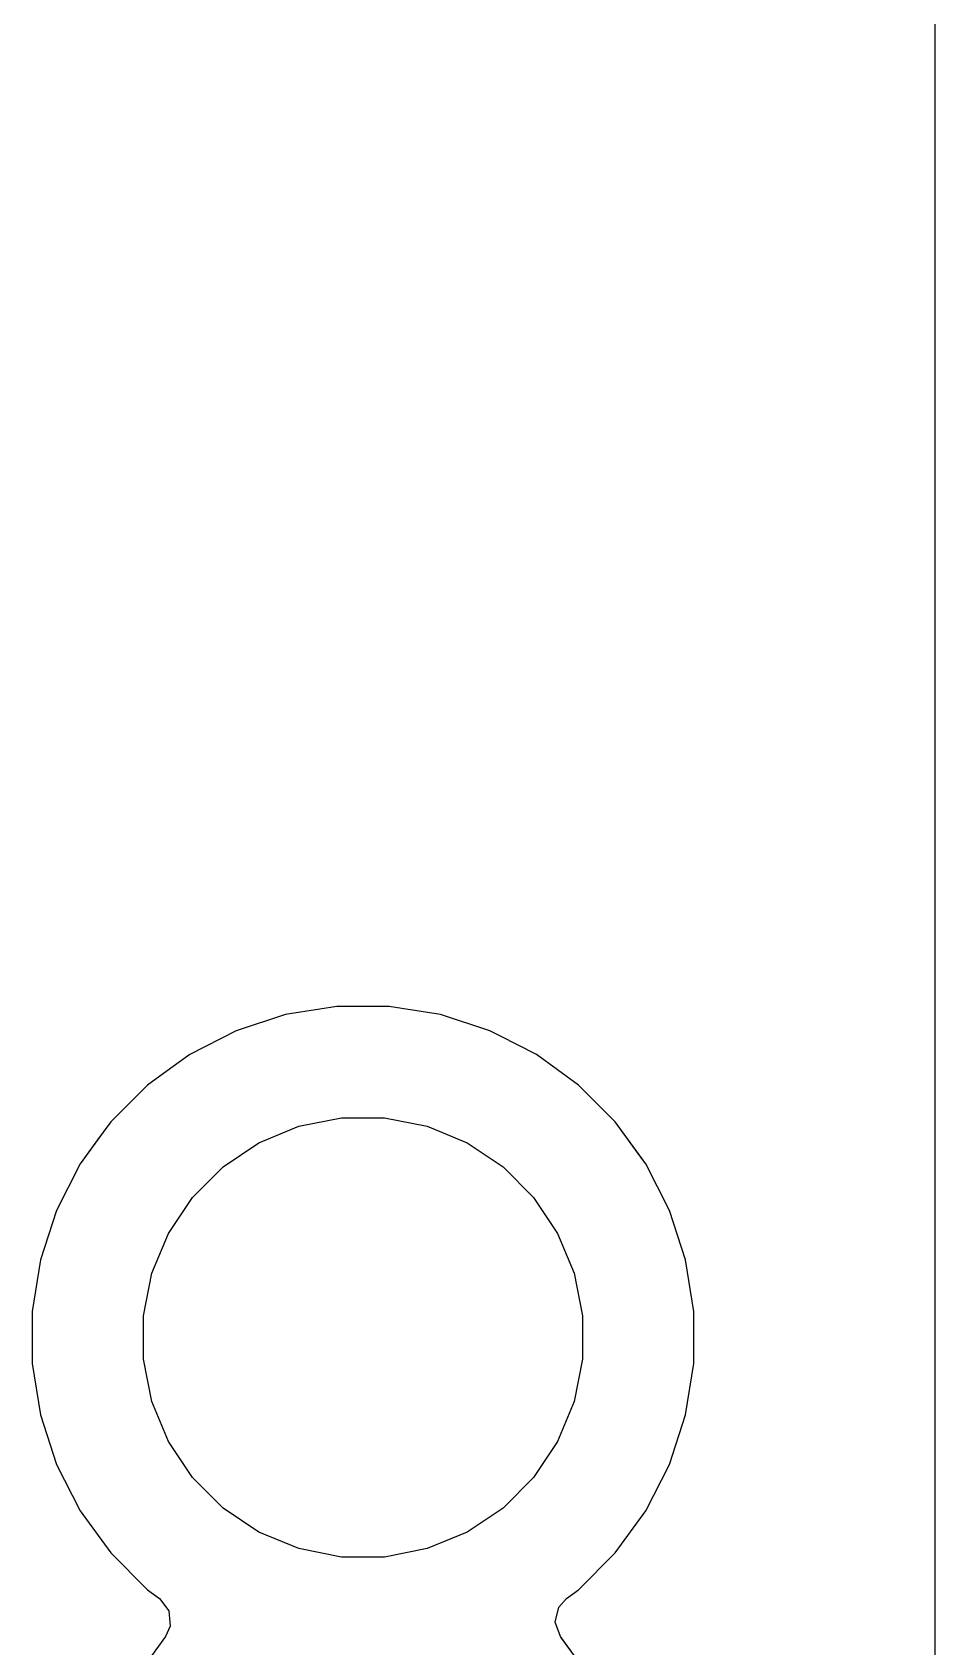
# Model space of a CAD drawing. Header units: inches. Extents: x 6.57 to 9.79, y -8.72 to -3.17.
# Drawn here: x 9.6258 to 9.7874, y -7.1931 to -6.9043 of the extents above; entities that cross this region are included whole.
import ezdxf

# ---------------------------------------------------------------- set-up
doc = ezdxf.new("R2010")
doc.units = ezdxf.units.IN
doc.header["$MEASUREMENT"] = 0
doc.layers.add('In1.Cu', color=91, linetype='CONTINUOUS', true_color=0x7fc87f)

msp = doc.modelspace()

# ---------------------------------------------------------------- linework, layer by layer
at = {"layer": 'In1.Cu', "linetype": 'CONTINUOUS'}
for p, q in [((9.78738, -3.17026), (9.78738, -8.71951)), ((9.78738, -3.17026), (9.78738, -8.71951)), ((9.78738, -3.17026), (9.78738, -8.71951)), ((9.78738, -3.17026), (9.78738, -8.71951)), ((9.67731, -7.07908), (9.67118, -7.08005)), ((9.67731, -7.07908), (9.67118, -7.08005)), ((9.67731, -7.07908), (9.67118, -7.08005)), ((9.67731, -7.07908), (9.67118, -7.08005)), ((9.68038, -7.07859), (9.67731, -7.07908)), ((9.68038, -7.07859), (9.67731, -7.07908)), ((9.68038, -7.07859), (9.67731, -7.07908)), ((9.68038, -7.07859), (9.67731, -7.07908)), ((9.6897, -7.07859), (9.68038, -7.07859)), ((9.6897, -7.07859), (9.68038, -7.07859)), ((9.6897, -7.07859), (9.68038, -7.07859)), ((9.6897, -7.07859), (9.68038, -7.07859)), ((9.692, -7.07896), (9.6897, -7.07859)), ((9.692, -7.07896), (9.6897, -7.07859)), ((9.692, -7.07896), (9.6897, -7.07859)), ((9.692, -7.07896), (9.6897, -7.07859)), ((9.6989, -7.08005), (9.692, -7.07896)), ((9.6989, -7.08005), (9.692, -7.07896)), ((9.6989, -7.08005), (9.692, -7.07896)), ((9.6989, -7.08005), (9.692, -7.07896)), ((9.67118, -7.08005), (9.66231, -7.08293)), ((9.67118, -7.08005), (9.66231, -7.08293)), ((9.67118, -7.08005), (9.66231, -7.08293)), ((9.67118, -7.08005), (9.66231, -7.08293)), ((9.67118, -7.08005), (9.67118, -7.08005)), ((9.67118, -7.08005), (9.67118, -7.08005)), ((9.67118, -7.08005), (9.67118, -7.08005)), ((9.67118, -7.08005), (9.67118, -7.08005)), ((9.70777, -7.08293), (9.6989, -7.08005)), ((9.70777, -7.08293), (9.6989, -7.08005)), ((9.70777, -7.08293), (9.6989, -7.08005)), ((9.70777, -7.08293), (9.6989, -7.08005)), ((9.66231, -7.08293), (9.65401, -7.08716)), ((9.66231, -7.08293), (9.65401, -7.08716)), ((9.66231, -7.08293), (9.65401, -7.08716)), ((9.66231, -7.08293), (9.65401, -7.08716)), ((9.70963, -7.08388), (9.70777, -7.08293)), ((9.70963, -7.08388), (9.70777, -7.08293)), ((9.70963, -7.08388), (9.70777, -7.08293)), ((9.70963, -7.08388), (9.70777, -7.08293)), ((9.71607, -7.08716), (9.70963, -7.08388)), ((9.71607, -7.08716), (9.70963, -7.08388)), ((9.71607, -7.08716), (9.70963, -7.08388)), ((9.71607, -7.08716), (9.70963, -7.08388)), ((9.65401, -7.08716), (9.65063, -7.08961)), ((9.65401, -7.08716), (9.65063, -7.08961)), ((9.65401, -7.08716), (9.65063, -7.08961)), ((9.65401, -7.08716), (9.65063, -7.08961)), ((9.72361, -7.09264), (9.71607, -7.08716)), ((9.72361, -7.09264), (9.71607, -7.08716)), ((9.72361, -7.09264), (9.71607, -7.08716)), ((9.72361, -7.09264), (9.71607, -7.08716)), ((9.65063, -7.08961), (9.64647, -7.09264)), ((9.65063, -7.08961), (9.64647, -7.09264)), ((9.65063, -7.08961), (9.64647, -7.09264)), ((9.65063, -7.08961), (9.64647, -7.09264)), ((9.64647, -7.09264), (9.63988, -7.09923)), ((9.64647, -7.09264), (9.63988, -7.09923)), ((9.64647, -7.09264), (9.63988, -7.09923)), ((9.64647, -7.09264), (9.63988, -7.09923)), ((9.64647, -7.09264), (9.64647, -7.09264)), ((9.64647, -7.09264), (9.64647, -7.09264)), ((9.64647, -7.09264), (9.64647, -7.09264)), ((9.64647, -7.09264), (9.64647, -7.09264)), ((9.64647, -7.09264), (9.64647, -7.09264)), ((9.64647, -7.09264), (9.64647, -7.09264)), ((9.64647, -7.09264), (9.64647, -7.09264)), ((9.64647, -7.09264), (9.64647, -7.09264)), ((9.7302, -7.09923), (9.72361, -7.09264)), ((9.7302, -7.09923), (9.72361, -7.09264)), ((9.7302, -7.09923), (9.72361, -7.09264)), ((9.7302, -7.09923), (9.72361, -7.09264)), ((9.63988, -7.09923), (9.63753, -7.10246)), ((9.63988, -7.09923), (9.63753, -7.10246)), ((9.63988, -7.09923), (9.63753, -7.10246)), ((9.63988, -7.09923), (9.63901, -7.10042)), ((9.63988, -7.09923), (9.63988, -7.09923)), ((9.63988, -7.09923), (9.63988, -7.09923)), ((9.63988, -7.09923), (9.63988, -7.09923)), ((9.63988, -7.09923), (9.63988, -7.09923)), ((9.63988, -7.09923), (9.63988, -7.09923)), ((9.63988, -7.09923), (9.63988, -7.09923)), ((9.63988, -7.09923), (9.63988, -7.09923)), ((9.63988, -7.09923), (9.63988, -7.09923)), ((9.67357, -7.1), (9.68117, -7.09849)), ((9.67357, -7.1), (9.68117, -7.09849)), ((9.67357, -7.1), (9.68117, -7.09849)), ((9.67357, -7.1), (9.68117, -7.09849)), ((9.68117, -7.09849), (9.68891, -7.09849)), ((9.68117, -7.09849), (9.68891, -7.09849)), ((9.68117, -7.09849), (9.68891, -7.09849)), ((9.68117, -7.09849), (9.68891, -7.09849)), ((9.68891, -7.09849), (9.69651, -7.1)), ((9.68891, -7.09849), (9.69651, -7.1)), ((9.68891, -7.09849), (9.69651, -7.1)), ((9.68891, -7.09849), (9.69651, -7.1)), ((9.73527, -7.1062), (9.7302, -7.09923)), ((9.73527, -7.1062), (9.7302, -7.09923)), ((9.73527, -7.1062), (9.7302, -7.09923)), ((9.73568, -7.10677), (9.7302, -7.09923)), ((9.63901, -7.10042), (9.6344, -7.10677)), ((9.63753, -7.10246), (9.6344, -7.10677)), ((9.63753, -7.10246), (9.6344, -7.10677)), ((9.63753, -7.10246), (9.6344, -7.10677)), ((9.66642, -7.10296), (9.67357, -7.1)), ((9.66642, -7.10296), (9.67357, -7.1)), ((9.66642, -7.10296), (9.67357, -7.1)), ((9.66642, -7.10296), (9.67357, -7.1)), ((9.69651, -7.1), (9.70366, -7.10296)), ((9.69651, -7.1), (9.70366, -7.10296)), ((9.69651, -7.1), (9.70366, -7.10296)), ((9.69651, -7.1), (9.70366, -7.10296)), ((9.65998, -7.10726), (9.66642, -7.10296)), ((9.65998, -7.10726), (9.66642, -7.10296)), ((9.65998, -7.10726), (9.66642, -7.10296)), ((9.65998, -7.10726), (9.66642, -7.10296)), ((9.70366, -7.10296), (9.7101, -7.10726)), ((9.70366, -7.10296), (9.7101, -7.10726)), ((9.70366, -7.10296), (9.7101, -7.10726)), ((9.70366, -7.10296), (9.7101, -7.10726)), ((9.6344, -7.10677), (9.63017, -7.11507)), ((9.6344, -7.10677), (9.63017, -7.11507)), ((9.6344, -7.10677), (9.63017, -7.11507)), ((9.6344, -7.10677), (9.63017, -7.11507)), ((9.65451, -7.11274), (9.65998, -7.10726)), ((9.65451, -7.11274), (9.65998, -7.10726)), ((9.65451, -7.11274), (9.65998, -7.10726)), ((9.65451, -7.11274), (9.65998, -7.10726)), ((9.7101, -7.10726), (9.71557, -7.11274)), ((9.7101, -7.10726), (9.71557, -7.11274)), ((9.7101, -7.10726), (9.71557, -7.11274)), ((9.7101, -7.10726), (9.71557, -7.11274)), ((9.73568, -7.10677), (9.73527, -7.1062)), ((9.73568, -7.10677), (9.73527, -7.1062)), ((9.73568, -7.10677), (9.73527, -7.1062)), ((9.73991, -7.11507), (9.73568, -7.10677)), ((9.73991, -7.11507), (9.73568, -7.10677)), ((9.73991, -7.11507), (9.73568, -7.10677)), ((9.73775, -7.11083), (9.73568, -7.10677)), ((9.73991, -7.11507), (9.73775, -7.11083)), ((9.6502, -7.11918), (9.65451, -7.11274)), ((9.6502, -7.11918), (9.65451, -7.11274)), ((9.6502, -7.11918), (9.65451, -7.11274)), ((9.6502, -7.11918), (9.65451, -7.11274)), ((9.71557, -7.11274), (9.71988, -7.11918)), ((9.71557, -7.11274), (9.71988, -7.11918)), ((9.71557, -7.11274), (9.71988, -7.11918)), ((9.71557, -7.11274), (9.71988, -7.11918)), ((9.63017, -7.11507), (9.62729, -7.12393)), ((9.63017, -7.11507), (9.62729, -7.12393)), ((9.63017, -7.11507), (9.62729, -7.12393)), ((9.63017, -7.11507), (9.62729, -7.12393)), ((9.74279, -7.12393), (9.73991, -7.11507)), ((9.74279, -7.12393), (9.73991, -7.11507)), ((9.74279, -7.12393), (9.73991, -7.11507)), ((9.74279, -7.12393), (9.73991, -7.11507)), ((9.64724, -7.12633), (9.6502, -7.11918)), ((9.64724, -7.12633), (9.6502, -7.11918)), ((9.64724, -7.12633), (9.6502, -7.11918)), ((9.64724, -7.12633), (9.6502, -7.11918)), ((9.71988, -7.11918), (9.72284, -7.12633)), ((9.71988, -7.11918), (9.72284, -7.12633)), ((9.71988, -7.11918), (9.72284, -7.12633)), ((9.71988, -7.11918), (9.72284, -7.12633)), ((9.62729, -7.12393), (9.62583, -7.13314)), ((9.62729, -7.12393), (9.62583, -7.13314)), ((9.62729, -7.12393), (9.62583, -7.13314)), ((9.62729, -7.12393), (9.62583, -7.13314)), ((9.62729, -7.12393), (9.62729, -7.12393)), ((9.62729, -7.12393), (9.62729, -7.12393)), ((9.62729, -7.12393), (9.62729, -7.12393)), ((9.62729, -7.12393), (9.62729, -7.12393)), ((9.74424, -7.13314), (9.74279, -7.12393)), ((9.74279, -7.12393), (9.74279, -7.12393)), ((9.74279, -7.12393), (9.74279, -7.12393)), ((9.74424, -7.13314), (9.74279, -7.12393)), ((9.74279, -7.12393), (9.74279, -7.12393)), ((9.74279, -7.12393), (9.74279, -7.12393)), ((9.74424, -7.13314), (9.74279, -7.12393)), ((9.74279, -7.12393), (9.74279, -7.12393)), ((9.74279, -7.12393), (9.74279, -7.12393)), ((9.74424, -7.13314), (9.74279, -7.12393)), ((9.74279, -7.12393), (9.74279, -7.12393)), ((9.74279, -7.12393), (9.74279, -7.12393)), ((9.64573, -7.13392), (9.64724, -7.12633)), ((9.64573, -7.13392), (9.64724, -7.12633)), ((9.64573, -7.13392), (9.64724, -7.12633)), ((9.64573, -7.13392), (9.64724, -7.12633)), ((9.72284, -7.12633), (9.72435, -7.13392)), ((9.72284, -7.12633), (9.72435, -7.13392)), ((9.72284, -7.12633), (9.72435, -7.13392)), ((9.72284, -7.12633), (9.72435, -7.13392)), ((9.62583, -7.13314), (9.62583, -7.14245)), ((9.62583, -7.13314), (9.62583, -7.14245)), ((9.62583, -7.13314), (9.62583, -7.14245)), ((9.62583, -7.13314), (9.62583, -7.14245)), ((9.64573, -7.14167), (9.64573, -7.13392)), ((9.64573, -7.14167), (9.64573, -7.13392)), ((9.64573, -7.14167), (9.64573, -7.13392)), ((9.64573, -7.14167), (9.64573, -7.13392)), ((9.72435, -7.13392), (9.72435, -7.14167)), ((9.72435, -7.13392), (9.72435, -7.14167)), ((9.72435, -7.13392), (9.72435, -7.14167)), ((9.72435, -7.13392), (9.72435, -7.14167)), ((9.74424, -7.14245), (9.74424, -7.13314)), ((9.74424, -7.14245), (9.74424, -7.13314)), ((9.74424, -7.14245), (9.74424, -7.13314)), ((9.74424, -7.14245), (9.74424, -7.13314)), ((9.62583, -7.14245), (9.62729, -7.15166)), ((9.62583, -7.14245), (9.62729, -7.15166)), ((9.62583, -7.14245), (9.62729, -7.15166)), ((9.62583, -7.14245), (9.62729, -7.15166)), ((9.64724, -7.14926), (9.64573, -7.14167)), ((9.64724, -7.14926), (9.64573, -7.14167)), ((9.64724, -7.14926), (9.64573, -7.14167)), ((9.64724, -7.14926), (9.64573, -7.14167)), ((9.72435, -7.14167), (9.72284, -7.14926)), ((9.72435, -7.14167), (9.72284, -7.14926)), ((9.72435, -7.14167), (9.72284, -7.14926)), ((9.72435, -7.14167), (9.72284, -7.14926)), ((9.74279, -7.15166), (9.74424, -7.14245)), ((9.74279, -7.15166), (9.74424, -7.14245)), ((9.74279, -7.15166), (9.74424, -7.14245)), ((9.74279, -7.15166), (9.74424, -7.14245)), ((9.62729, -7.15166), (9.62729, -7.15166)), ((9.62729, -7.15166), (9.63017, -7.16052)), ((9.62729, -7.15166), (9.62729, -7.15166)), ((9.62729, -7.15166), (9.63017, -7.16052)), ((9.62729, -7.15166), (9.62729, -7.15166)), ((9.62729, -7.15166), (9.63017, -7.16052)), ((9.62729, -7.15166), (9.62729, -7.15166)), ((9.62729, -7.15166), (9.63017, -7.16052)), ((9.6502, -7.15642), (9.64724, -7.14926)), ((9.6502, -7.15642), (9.64724, -7.14926)), ((9.6502, -7.15642), (9.64724, -7.14926)), ((9.6502, -7.15642), (9.64724, -7.14926)), ((9.72284, -7.14926), (9.71988, -7.15642)), ((9.72284, -7.14926), (9.71988, -7.15642)), ((9.72284, -7.14926), (9.71988, -7.15642)), ((9.72284, -7.14926), (9.71988, -7.15642)), ((9.73991, -7.16052), (9.74279, -7.15166)), ((9.73991, -7.16052), (9.74279, -7.15166)), ((9.73991, -7.16052), (9.74279, -7.15166)), ((9.73991, -7.16052), (9.74279, -7.15166)), ((9.65451, -7.16285), (9.6502, -7.15642)), ((9.65451, -7.16285), (9.6502, -7.15642)), ((9.65451, -7.16285), (9.6502, -7.15642)), ((9.65451, -7.16285), (9.6502, -7.15642)), ((9.71988, -7.15642), (9.71557, -7.16285)), ((9.71988, -7.15642), (9.71557, -7.16285)), ((9.71988, -7.15642), (9.71557, -7.16285)), ((9.71988, -7.15642), (9.71557, -7.16285)), ((9.63017, -7.16052), (9.63017, -7.16052)), ((9.63017, -7.16052), (9.6344, -7.16883)), ((9.63017, -7.16052), (9.63017, -7.16052)), ((9.63017, -7.16052), (9.6344, -7.16883)), ((9.63017, -7.16052), (9.63017, -7.16052)), ((9.63017, -7.16052), (9.6344, -7.16883)), ((9.63017, -7.16052), (9.63017, -7.16052)), ((9.63017, -7.16052), (9.6344, -7.16883)), ((9.73568, -7.16883), (9.73991, -7.16052)), ((9.73568, -7.16883), (9.73991, -7.16052)), ((9.73568, -7.16883), (9.73991, -7.16052)), ((9.73568, -7.16883), (9.73991, -7.16052)), ((9.65998, -7.16833), (9.65451, -7.16285)), ((9.65998, -7.16833), (9.65451, -7.16285)), ((9.65998, -7.16833), (9.65451, -7.16285)), ((9.65998, -7.16833), (9.65451, -7.16285)), ((9.71557, -7.16285), (9.7101, -7.16833)), ((9.71557, -7.16285), (9.7101, -7.16833)), ((9.71557, -7.16285), (9.7101, -7.16833)), ((9.71557, -7.16285), (9.7101, -7.16833)), ((9.6344, -7.16883), (9.63988, -7.17636)), ((9.6344, -7.16883), (9.63988, -7.17636)), ((9.6344, -7.16883), (9.63988, -7.17636)), ((9.6344, -7.16883), (9.63988, -7.17636)), ((9.66642, -7.17263), (9.65998, -7.16833)), ((9.66642, -7.17263), (9.65998, -7.16833)), ((9.66642, -7.17263), (9.65998, -7.16833)), ((9.66642, -7.17263), (9.65998, -7.16833)), ((9.7101, -7.16833), (9.70366, -7.17263)), ((9.7101, -7.16833), (9.70366, -7.17263)), ((9.7101, -7.16833), (9.70366, -7.17263)), ((9.7101, -7.16833), (9.70366, -7.17263)), ((9.7302, -7.17636), (9.73568, -7.16883)), ((9.7302, -7.17636), (9.73568, -7.16883)), ((9.7302, -7.17636), (9.73568, -7.16883)), ((9.7302, -7.17636), (9.73568, -7.16883)), ((9.67357, -7.17559), (9.66642, -7.17263)), ((9.67357, -7.17559), (9.66642, -7.17263)), ((9.67357, -7.17559), (9.66642, -7.17263)), ((9.67357, -7.17559), (9.66642, -7.17263)), ((9.70366, -7.17263), (9.69651, -7.17559)), ((9.70366, -7.17263), (9.69651, -7.17559)), ((9.70366, -7.17263), (9.69651, -7.17559)), ((9.70366, -7.17263), (9.69651, -7.17559)), ((9.63988, -7.17636), (9.64647, -7.18295)), ((9.63988, -7.17636), (9.64647, -7.18295)), ((9.63988, -7.17636), (9.64647, -7.18295)), ((9.63988, -7.17636), (9.64647, -7.18295)), ((9.68117, -7.17711), (9.67357, -7.17559)), ((9.68117, -7.17711), (9.67357, -7.17559)), ((9.68117, -7.17711), (9.67357, -7.17559)), ((9.68117, -7.17711), (9.67357, -7.17559)), ((9.68891, -7.17711), (9.68117, -7.17711)), ((9.68891, -7.17711), (9.68117, -7.17711)), ((9.68891, -7.17711), (9.68117, -7.17711)), ((9.68891, -7.17711), (9.68117, -7.17711)), ((9.69651, -7.17559), (9.68891, -7.17711)), ((9.69651, -7.17559), (9.68891, -7.17711)), ((9.69651, -7.17559), (9.68891, -7.17711)), ((9.69651, -7.17559), (9.68891, -7.17711)), ((9.72361, -7.18295), (9.7302, -7.17636)), ((9.72361, -7.18295), (9.7302, -7.17636)), ((9.72361, -7.18295), (9.7302, -7.17636)), ((9.72361, -7.18295), (9.7302, -7.17636)), ((9.64647, -7.18295), (9.64647, -7.18295)), ((9.64647, -7.18295), (9.64863, -7.18452)), ((9.64647, -7.18295), (9.64647, -7.18295)), ((9.64647, -7.18295), (9.64863, -7.18452)), ((9.64647, -7.18295), (9.64647, -7.18295)), ((9.64647, -7.18295), (9.64863, -7.18452)), ((9.64647, -7.18295), (9.64647, -7.18295)), ((9.64647, -7.18295), (9.64863, -7.18452)), ((9.72145, -7.18452), (9.72361, -7.18295)), ((9.72145, -7.18452), (9.72361, -7.18295)), ((9.72145, -7.18452), (9.72361, -7.18295)), ((9.72145, -7.18452), (9.72361, -7.18295)), ((9.64863, -7.18452), (9.65031, -7.1867)), ((9.64863, -7.18452), (9.65031, -7.1867)), ((9.64863, -7.18452), (9.65031, -7.1867)), ((9.64863, -7.18452), (9.65031, -7.1867)), ((9.71944, -7.18875), (9.72007, -7.18607)), ((9.71944, -7.18875), (9.72007, -7.18607)), ((9.71944, -7.18875), (9.72007, -7.18607)), ((9.71944, -7.18875), (9.72007, -7.18607)), ((9.72007, -7.18607), (9.72145, -7.18452)), ((9.72007, -7.18607), (9.72145, -7.18452)), ((9.72007, -7.18607), (9.72145, -7.18452)), ((9.72007, -7.18607), (9.72145, -7.18452)), ((9.65054, -7.18944), (9.64971, -7.19134)), ((9.65054, -7.18944), (9.64971, -7.19134)), ((9.65054, -7.18944), (9.64971, -7.19134)), ((9.65054, -7.18944), (9.64971, -7.19134)), ((9.65031, -7.1867), (9.65054, -7.18944)), ((9.65031, -7.1867), (9.65054, -7.18944)), ((9.65031, -7.1867), (9.65054, -7.18944)), ((9.65031, -7.1867), (9.65054, -7.18944)), ((9.72037, -7.19134), (9.71944, -7.18875)), ((9.72037, -7.19134), (9.71944, -7.18875)), ((9.72037, -7.19134), (9.71944, -7.18875)), ((9.72037, -7.19134), (9.71944, -7.18875)), ((9.64971, -7.19134), (9.64595, -7.19652)), ((9.64971, -7.19134), (9.64595, -7.19652)), ((9.64971, -7.19134), (9.64595, -7.19652)), ((9.64971, -7.19134), (9.64595, -7.19652)), ((9.72413, -7.19652), (9.72037, -7.19134)), ((9.72413, -7.19652), (9.72037, -7.19134)), ((9.72413, -7.19652), (9.72037, -7.19134)), ((9.72061, -7.19168), (9.72037, -7.19134)), ((9.72413, -7.19652), (9.72061, -7.19168))]:
    msp.add_line(p, q, dxfattribs=at)

doc.saveas('drawing.dxf')
